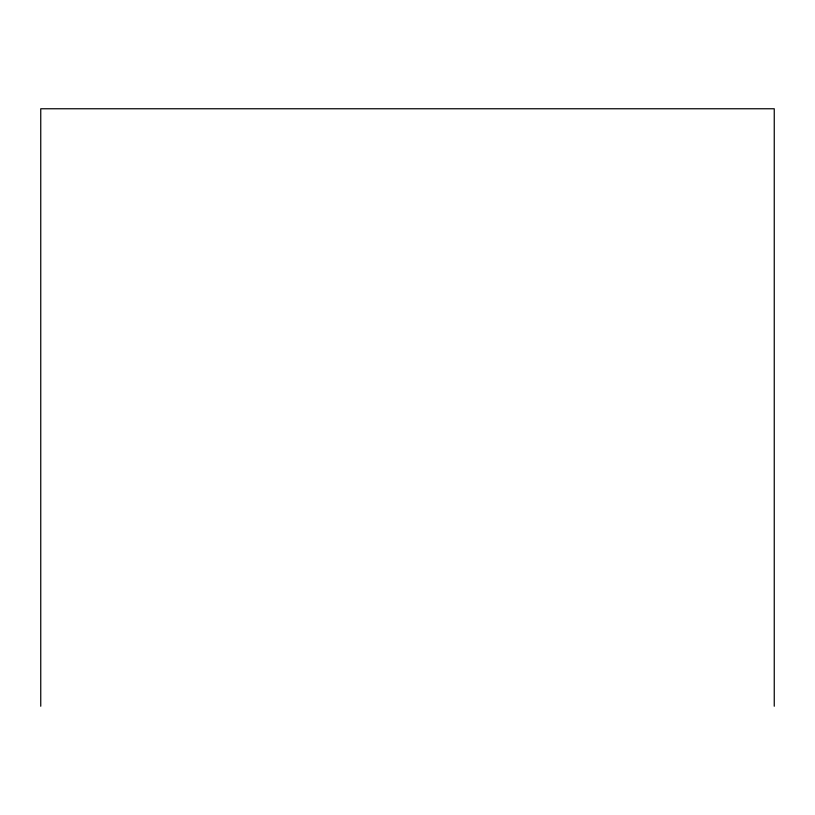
<?xml version="1.0" encoding="UTF-8"?>
<svg xmlns="http://www.w3.org/2000/svg" width="815" height="815" viewBox="0 0 815 815"><rect width="100%" height="100%" fill="white"/><g stroke="black" fill="none" stroke-linecap="round" stroke-linejoin="round"><path stroke-width="1.22" d="M774.25 706.238L774.25 108.762L40.75 108.762L40.75 706.238"/></g></svg>
